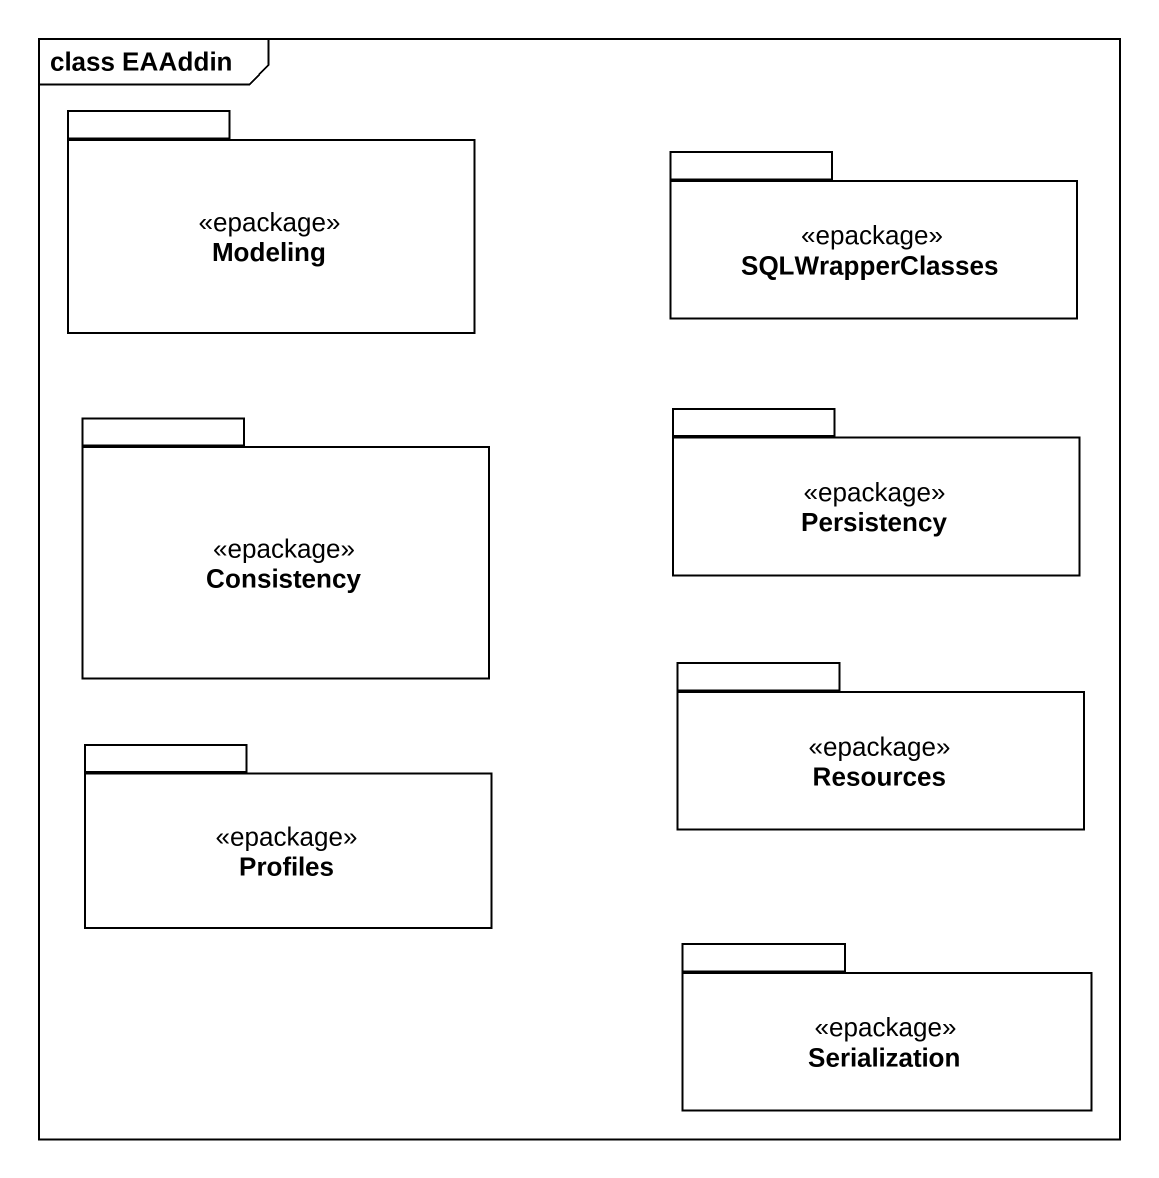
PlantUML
@startuml
mainframe class EAAddin
package Modeling <<epackage>> {
}
package SQLWrapperClasses <<epackage>> {
}
package Consistency <<epackage>> {
}
package Persistency <<epackage>> {
}
package Resources <<epackage>> {
}
package Profiles <<epackage>> {
}
package Serialization <<epackage>> {
}
@enduml
